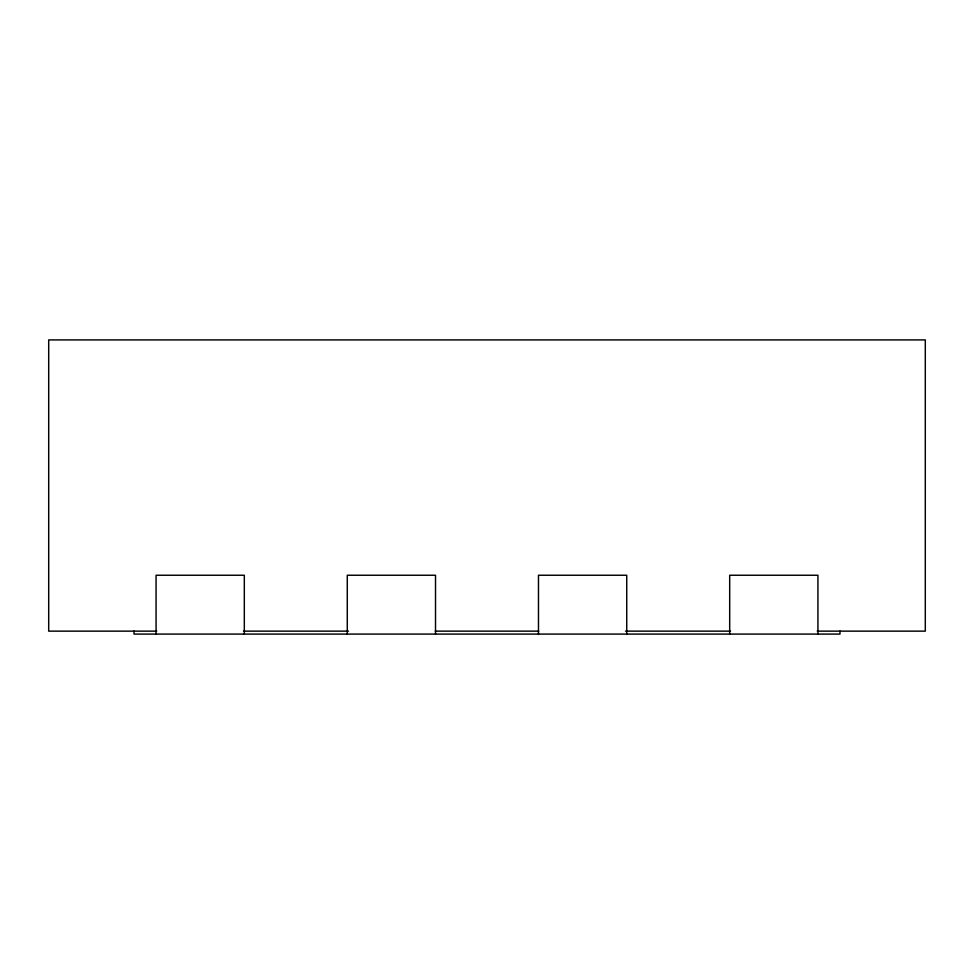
<?xml version="1.0" encoding="UTF-8"?>
<svg xmlns="http://www.w3.org/2000/svg" width="974" height="974" viewBox="0 0 974 974"><rect width="100%" height="100%" fill="white"/><g stroke="black" fill="none" stroke-linecap="round" stroke-linejoin="round"><path stroke-width="1.46" d="M156.753 631.14L48.7 631.14L48.7 339.914L925.3 339.914L925.3 631.14L817.247 631.14M243.5 631.14L348.509 631.14M435.256 631.14L538.744 631.14M625.491 631.14L730.5 631.14M839.99 631.067L839.99 634.086L134.01 634.086L134.01 631.067M817.929 634.086L817.929 575.244L729.684 575.244L729.684 634.086M626.732 634.086L626.732 575.244L538.476 575.244L538.476 634.086M435.524 634.086L435.524 575.244L347.28 575.244L347.28 634.086M244.316 634.086L244.316 575.244L156.071 575.244L156.071 634.086"/></g></svg>
